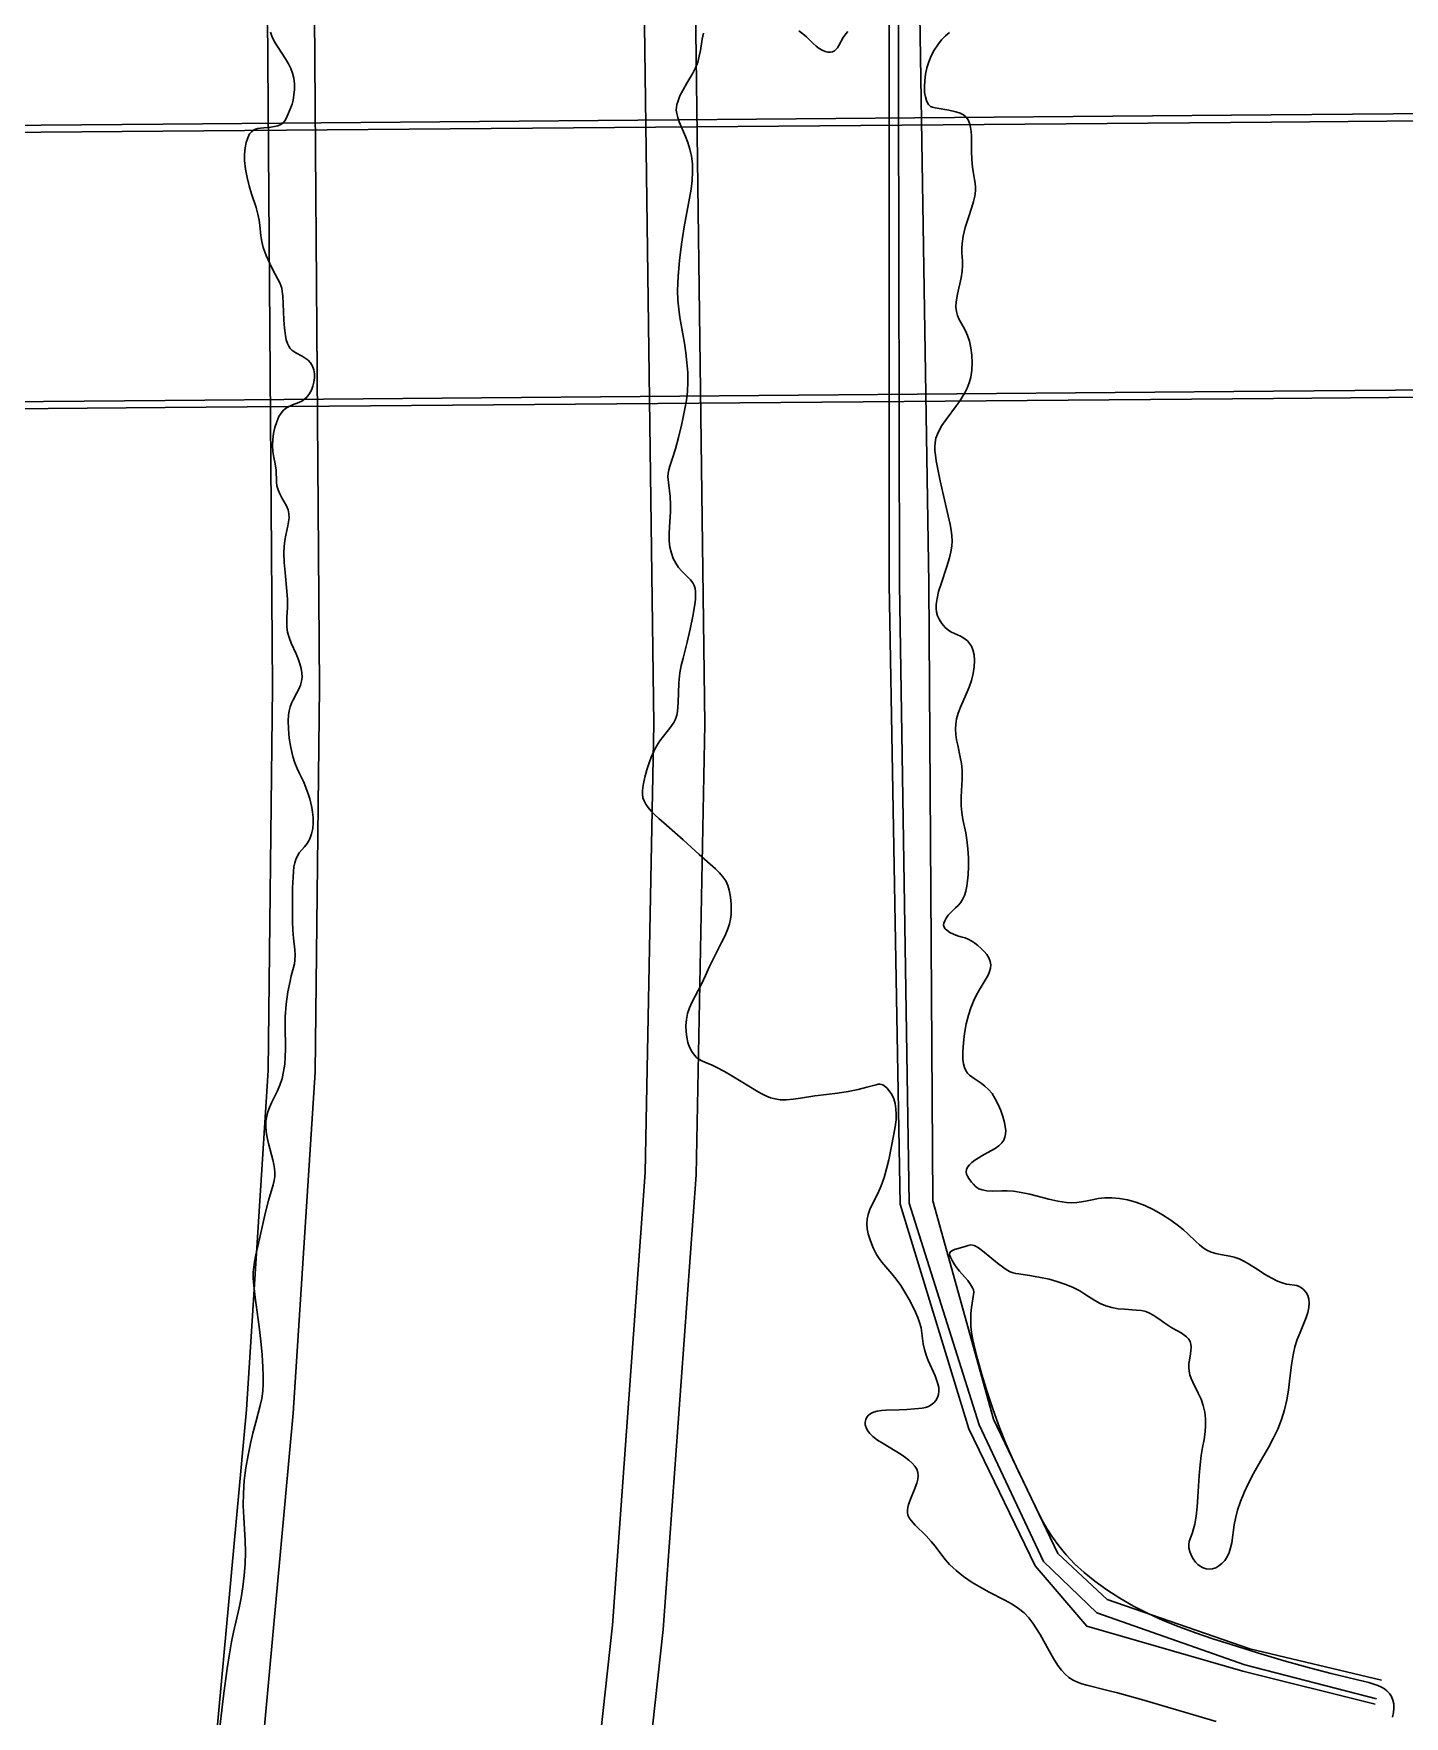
# Model space of a CAD drawing. Header units: feet. Extents: x 3174203 to 3175581, y 1715832 to 1717426.
# Drawn here: x 3174764.7 to 3174814.5, y 1716166.8 to 1716227.9 of the extents above; entities that cross this region are included whole.
import ezdxf

# ---------------------------------------------------------------- set-up
doc = ezdxf.new("R2010")
doc.units = ezdxf.units.FT
doc.header["$MEASUREMENT"] = 0
for name, color, linetype, lineweight, true_color in [('BOTTOM_OF_RETAINING_WALL', 75, 'Continuous', 30, 0x6e996b), ('BRIDGE', 117, 'Continuous', 30, 0x53735e), ('HAND_RAIL', 77, 'Continuous', 30, 0x647d5e), ('SHRUBLINE', 71, 'Continuous', 30, 0xc6ff6b), ('TOP_OF_RETAINING_WALL', 121, 'Continuous', 30, 0x7affd3)]:
    doc.layers.add(name, color=color, linetype=linetype, lineweight=lineweight, true_color=true_color)
doc.layers.add('FOOT_PATH', color=2, linetype='Continuous', lineweight=30)

msp = doc.modelspace()

# ---------------------------------------------------------------- linework, layer by layer
at = {"layer": 'BOTTOM_OF_RETAINING_WALL'}
msp.add_polyline3d([(3174813.430833, 1716167.247255, 5239.091434), (3174808.623862, 1716168.451371, 5238.299173), (3174802.960894, 1716170.075905, 5237.610127), (3174801.083526, 1716172.274031, 5237.656958), (3174798.673538, 1716177.242069, 5237.798728), (3174796.178049, 1716185.40595, 5237.662826), (3174795.786469, 1716207.923042, 5237.868244), (3174795.782805, 1716231.66301, 5237.860672), (3174795.01225, 1716282.53318, 5237.816483), (3174794.983052, 1716302.75369, 5237.99474), (3174794.372734, 1716348.751895, 5238.28205), (3174794.248067, 1716354.459184, 5238.205536), (3174794.57364, 1716359.404171, 5238.311525), (3174795.645773, 1716365.043187, 5238.658667), (3174797.060565, 1716369.143062, 5238.752817), (3174798.063384, 1716371.114868, 5238.773048), (3174798.784939, 1716372.501971, 5238.962215), (3174799.557794, 1716373.936124, 5239.162269), (3174803.120611, 1716379.153079, 5239.315554), (3174812.042432, 1716388.502307, 5239.395419), (3174813.819464, 1716389.92736, 5239.314011)], dxfattribs=at)
at = {"layer": 'BRIDGE', "extrusion": (0.0082932954259529, -0.999965610031743, 2.1958822249e-06), "elevation": -1689836.040211, "flags": 128}
msp.add_lwpolyline([(3188958.754795, 5256.456681), (3188933.63921, 5256.37348), (3188893.379683, 5256.240111), (3188855.091151, 5256.0079), (3188822.571359, 5255.774681)], dxfattribs=at)
at = {"layer": 'BRIDGE', "extrusion": (0.0082932954289717, -0.9999656100317199, 2.1949762719e-06), "elevation": -1689826.264258, "flags": 128}
msp.add_lwpolyline([(3188958.7548, 5256.455129), (3188933.639216, 5256.371928), (3188893.379688, 5256.238559), (3188855.091156, 5256.006348), (3188822.571366, 5255.773129)], dxfattribs=at)
at = {"layer": 'FOOT_PATH'}
for points in [[(3174785.911422, 1716156.980111, 5237.656235), (3174786.611533, 1716161.11685, 5237.657077), (3174787.577251, 1716169.955149, 5237.657491), (3174788.773946, 1716186.476366, 5237.649251), (3174789.093015, 1716202.835414, 5237.637686), (3174788.637475, 1716237.32923, 5237.62), (3174788.319993, 1716274.648726, 5237.531), (3174787.93304, 1716322.377807, 5237.56), (3174787.775907, 1716353.738217, 5237.591148), (3174788.043366, 1716360.962597, 5237.595698), (3174788.69486, 1716365.872548, 5237.598), (3174789.695091, 1716369.436672, 5237.573), (3174790.916401, 1716372.796667, 5237.615), (3174794.107592, 1716379.802452, 5237.691957), (3174796.234484, 1716383.32796, 5237.729363), (3174798.723958, 1716387.552922, 5237.769), (3174802.517944, 1716392.540106, 5237.834), (3174807.164377, 1716397.80824, 5237.934), (3174809.340013, 1716399.758984, 5238), (3174813.439269, 1716402.537048, 5238.145), (3174822.811777, 1716408.622682, 5238.541), (3174842.152317, 1716419.578471, 5239.443), (3174854.491776, 1716426.131574, 5240.088), (3174857.773621, 1716427.765089, 5240.208476)], [(3174784.882021, 1716394.511035, 5237.598016), (3174781.047749, 1716388.36442, 5237.555), (3174777.156721, 1716380.34744, 5237.459), (3174774.6321, 1716373.225226, 5237.44), (3174773.597193, 1716368.707397, 5237.442474), (3174772.9481, 1716364.301017, 5237.4412), (3174772.529335, 1716360.577127, 5237.434711), (3174772.299141, 1716354.129029, 5237.417), (3174772.28896, 1716321.139953, 5237.409), (3174773.187016, 1716231.833236, 5237.44), (3174773.390295, 1716204.180912, 5237.487), (3174773.232224, 1716190.264916, 5237.53), (3174772.442793, 1716177.944708, 5237.588), (3174771.258156, 1716165.061388, 5237.515), (3174770.386914, 1716158.960173, 5237.522764)], [(3174777.866873, 1716128.892633, 5237.627041), (3174780.781268, 1716140.226038, 5237.647), (3174783.321442, 1716152.79602, 5237.655315), (3174784.772969, 1716161.372651, 5237.657077), (3174785.729078, 1716170.122998, 5237.657491), (3174786.919784, 1716186.56154, 5237.649251), (3174787.237306, 1716202.841256, 5237.637686), (3174786.782109, 1716237.309087, 5237.62), (3174786.464587, 1716274.633313, 5237.531), (3174786.077607, 1716322.365638, 5237.56), (3174785.920264, 1716353.767905, 5237.591148), (3174786.192426, 1716361.119302, 5237.595698), (3174786.872829, 1716366.247129, 5237.598), (3174787.927455, 1716370.005077, 5237.573), (3174789.197541, 1716373.49926, 5237.615), (3174792.463478, 1716380.669142, 5237.691957), (3174794.64077, 1716384.278191, 5237.729363), (3174797.180943, 1716388.589195, 5237.769), (3174801.081923, 1716393.717022, 5237.834)], [(3174786.304913, 1716393.575279, 5237.598016), (3174782.540013, 1716387.539872, 5237.555), (3174778.729754, 1716379.689306, 5237.459), (3174776.26967, 1716372.749155, 5237.44), (3174775.271744, 1716368.392771, 5237.442474), (3174774.636701, 1716364.081766, 5237.4412), (3174774.228459, 1716360.451446, 5237.434711), (3174774.001658, 1716354.098387, 5237.417), (3174773.991488, 1716321.14825, 5237.409), (3174774.889479, 1716231.848054, 5237.44), (3174775.092891, 1716204.177501, 5237.487), (3174774.934131, 1716190.200769, 5237.53), (3174774.140327, 1716177.812302, 5237.588), (3174772.94962, 1716164.86298, 5237.515), (3174771.600153, 1716155.412803, 5237.526931), (3174769.670217, 1716144.766465, 5237.539087), (3174768.003228, 1716137.142793, 5237.54494), (3174766.177479, 1716129.439708, 5237.55121)]]:
    msp.add_polyline3d(points, dxfattribs=at)
at = {"layer": 'HAND_RAIL', "extrusion": (0.0082932954297665, -0.9999656100317137, 2.1948728625e-06), "elevation": -1689836.301767, "flags": 128}
msp.add_lwpolyline([(3188958.754801, 5256.454976), (3188933.639217, 5256.371775), (3188893.37969, 5256.238406), (3188855.091157, 5256.006195), (3188822.571365, 5255.772976)], dxfattribs=at)
at = {"layer": 'HAND_RAIL', "extrusion": (0.0082932954337764, -0.9999656100316817, 2.1942646618e-06), "elevation": -1689826.002684, "flags": 128}
msp.add_lwpolyline([(3188958.754808, 5256.453925), (3188933.639224, 5256.370725), (3188893.379696, 5256.237356), (3188855.091164, 5256.005145), (3188822.571374, 5255.771925)], dxfattribs=at)
at = {"layer": 'SHRUBLINE'}
for points in [[(3174792.498899, 1716228.023411, 5237.751295), (3174792.649321, 1716227.915451, 5237.763521), (3174792.782224, 1716227.798787, 5237.780022), (3174793.015971, 1716227.566534, 5237.807437), (3174793.127064, 1716227.464535, 5237.818306), (3174793.239707, 1716227.379983, 5237.832749), (3174793.351873, 1716227.314508, 5237.846237), (3174793.460106, 1716227.268705, 5237.854968), (3174793.56095, 1716227.243171, 5237.866301), (3174793.650949, 1716227.238501, 5237.876254), (3174793.727699, 1716227.254775, 5237.885043), (3174793.793008, 1716227.290007, 5237.893356), (3174793.849737, 1716227.341692, 5237.898931), (3174793.900745, 1716227.407326, 5237.908418), (3174793.948892, 1716227.484406, 5237.918856), (3174794.113681, 1716227.779345, 5237.955868), (3174794.20711, 1716227.911635, 5237.972966), (3174794.286116, 1716227.989956, 5237.986854)], [(3174773.312214, 1716227.968613, 5237.433446), (3174773.364394, 1716227.823057, 5237.431857), (3174773.464989, 1716227.623724, 5237.435545), (3174773.591886, 1716227.413215, 5237.435318), (3174773.858484, 1716227.003372, 5237.435294), (3174773.967947, 1716226.822625, 5237.438078), (3174774.054504, 1716226.652785, 5237.437226), (3174774.118526, 1716226.482407, 5237.439381), (3174774.160385, 1716226.300043, 5237.439077), (3174774.180846, 1716226.098651, 5237.439855), (3174774.182265, 1716225.888804, 5237.442149), (3174774.167389, 1716225.685477, 5237.443228), (3174774.13897, 1716225.503646, 5237.444985), (3174774.099941, 1716225.353961, 5237.446981), (3174774.05398, 1716225.229767, 5237.448658), (3174773.920005, 1716224.925862, 5237.45085), (3174773.880558, 1716224.837555, 5237.451157), (3174773.832648, 1716224.75354, 5237.452287), (3174773.770557, 1716224.678347, 5237.453411), (3174773.688563, 1716224.616508, 5237.453367), (3174773.58315, 1716224.571202, 5237.454649), (3174773.459623, 1716224.540203, 5237.456049), (3174773.325489, 1716224.519935, 5237.454406), (3174772.952773, 1716224.489002, 5237.453565), (3174772.858183, 1716224.475754, 5237.453678), (3174772.771455, 1716224.452571, 5237.45453), (3174772.692382, 1716224.414485, 5237.455352), (3174772.620759, 1716224.356528, 5237.455405), (3174772.556377, 1716224.273731, 5237.453678), (3174772.488902, 1716224.137217, 5237.454232), (3174772.434299, 1716223.964934, 5237.455766), (3174772.395308, 1716223.764037, 5237.454092), (3174772.374671, 1716223.541679, 5237.454989), (3174772.375128, 1716223.305014, 5237.453848), (3174772.407017, 1716222.999146, 5237.454525), (3174772.466373, 1716222.691182, 5237.453521), (3174772.543419, 1716222.390204, 5237.454283), (3174772.62838, 1716222.105294, 5237.453434), (3174772.789145, 1716221.598891, 5237.454302), (3174772.853932, 1716221.366531, 5237.453007), (3174772.901495, 1716221.13906, 5237.453752), (3174772.925589, 1716220.956127, 5237.454192), (3174772.965672, 1716220.574283, 5237.453363), (3174772.999061, 1716220.369173, 5237.453802), (3174773.05295, 1716220.150472, 5237.452688), (3174773.156221, 1716219.858382, 5237.451414), (3174773.285097, 1716219.564894, 5237.451669), (3174773.41956, 1716219.294694, 5237.45036), (3174773.653047, 1716218.865124, 5237.44745), (3174773.691599, 1716218.775084, 5237.447765), (3174773.720589, 1716218.675568, 5237.447701), (3174773.741932, 1716218.552652, 5237.448102), (3174773.757545, 1716218.392415, 5237.446772), (3174773.799644, 1716217.525385, 5237.439485), (3174773.822002, 1716217.219224, 5237.438737), (3174773.855419, 1716216.95107, 5237.438133), (3174773.888056, 1716216.795847, 5237.438396), (3174773.928182, 1716216.669839, 5237.438625), (3174773.975534, 1716216.568614, 5237.438821), (3174774.029847, 1716216.487735, 5237.438189), (3174774.090859, 1716216.422768, 5237.438371), (3174774.158305, 1716216.369277, 5237.438559), (3174774.231922, 1716216.322829, 5237.438747), (3174774.460425, 1716216.201353, 5237.438829), (3174774.574847, 1716216.134484, 5237.439142), (3174774.680211, 1716216.056169, 5237.439459), (3174774.76964, 1716215.96089, 5237.439458), (3174774.837503, 1716215.844934, 5237.439784), (3174774.883165, 1716215.711808, 5237.439941), (3174774.907239, 1716215.566829, 5237.440321), (3174774.910337, 1716215.415308, 5237.440594), (3174774.893073, 1716215.262562, 5237.440935), (3174774.856299, 1716215.113687, 5237.441415), (3174774.801818, 1716214.97292, 5237.441826), (3174774.731673, 1716214.84428, 5237.442236), (3174774.647908, 1716214.731787, 5237.442757), (3174774.552566, 1716214.63946, 5237.44316), (3174774.447985, 1716214.56948, 5237.443565), (3174774.337684, 1716214.516668, 5237.444129), (3174774.115174, 1716214.434481, 5237.444826), (3174774.010593, 1716214.391071, 5237.445405), (3174773.89239, 1716214.322875, 5237.445883), (3174773.788554, 1716214.237247, 5237.44654), (3174773.69855, 1716214.133788, 5237.447045), (3174773.621847, 1716214.0121, 5237.447581), (3174773.539032, 1716213.822956, 5237.448466), (3174773.475765, 1716213.61268, 5237.449409), (3174773.428893, 1716213.393256, 5237.450552), (3174773.396786, 1716213.174411, 5237.451701), (3174773.383912, 1716212.956827, 5237.45266), (3174773.396261, 1716212.738928, 5237.453395), (3174773.435093, 1716212.519137, 5237.454174), (3174773.482754, 1716212.295876, 5237.455088), (3174773.516857, 1716212.067568, 5237.455855), (3174773.531728, 1716211.641871, 5237.457269), (3174773.549535, 1716211.496733, 5237.457886), (3174773.587597, 1716211.350522, 5237.45842), (3174773.650844, 1716211.203592, 5237.459042), (3174773.730731, 1716211.056402, 5237.459618), (3174773.815342, 1716210.909438, 5237.460215), (3174773.89276, 1716210.763185, 5237.460802), (3174773.95107, 1716210.618129, 5237.461371), (3174773.981377, 1716210.474498, 5237.461917), (3174773.986866, 1716210.331498, 5237.462489), (3174773.97374, 1716210.188076, 5237.463011), (3174773.948205, 1716210.04318, 5237.463597), (3174773.876274, 1716209.705897, 5237.464763), (3174773.840738, 1716209.505789, 5237.465568), (3174773.814513, 1716209.290777, 5237.466421), (3174773.802254, 1716209.056205, 5237.467337), (3174773.811725, 1716208.711128, 5237.468579), (3174773.841612, 1716208.34894, 5237.469884), (3174773.912695, 1716207.670653, 5237.472634), (3174773.933478, 1716207.368355, 5237.473729), (3174773.933845, 1716207.076543, 5237.475249), (3174773.909335, 1716206.725182, 5237.476337), (3174773.901846, 1716206.545925, 5237.476719), (3174773.908183, 1716206.362852, 5237.477227), (3174773.936328, 1716206.174891, 5237.47737), (3174773.991368, 1716205.981664, 5237.476762), (3174774.066788, 1716205.785576, 5237.476414), (3174774.241105, 1716205.397214, 5237.476674), (3174774.321172, 1716205.211141, 5237.47679), (3174774.38531, 1716205.03391, 5237.476837), (3174774.430855, 1716204.865145, 5237.476952), (3174774.456498, 1716204.703771, 5237.477339), (3174774.460928, 1716204.548717, 5237.477354), (3174774.442833, 1716204.398909, 5237.477862), (3174774.402233, 1716204.253492, 5237.477918), (3174774.344471, 1716204.112486, 5237.478267), (3174774.276222, 1716203.97613, 5237.478343), (3174774.134957, 1716203.718322, 5237.478719), (3174774.074395, 1716203.595717, 5237.479027), (3174774.024679, 1716203.46894, 5237.479335), (3174773.987118, 1716203.328451, 5237.479664), (3174773.963024, 1716203.164713, 5237.480087), (3174773.953708, 1716202.968187, 5237.480324), (3174773.964144, 1716202.669732, 5237.481438), (3174773.99809, 1716202.333553, 5237.482296), (3174774.053915, 1716201.988059, 5237.483423), (3174774.129992, 1716201.66166, 5237.484061), (3174774.203663, 1716201.430301, 5237.484413), (3174774.284366, 1716201.22541, 5237.484993), (3174774.367214, 1716201.043052, 5237.485289), (3174774.519801, 1716200.730201, 5237.48591), (3174774.615622, 1716200.505915, 5237.486366), (3174774.68551, 1716200.30702, 5237.48681), (3174774.738293, 1716200.129099, 5237.487356), (3174774.78133, 1716199.966267, 5237.487788), (3174774.81609, 1716199.806746, 5237.487874), (3174774.842574, 1716199.637289, 5237.488204), (3174774.859862, 1716199.448697, 5237.488568), (3174774.863356, 1716199.247962, 5237.488694), (3174774.847539, 1716199.046123, 5237.489165), (3174774.807446, 1716198.852747, 5237.489296), (3174774.740317, 1716198.671515, 5237.48937), (3174774.643945, 1716198.504635, 5237.489809), (3174774.553048, 1716198.389017, 5237.489794), (3174774.454937, 1716198.276427, 5237.490147), (3174774.360083, 1716198.160577, 5237.490175), (3174774.278964, 1716198.035179, 5237.49055), (3174774.229664, 1716197.923543, 5237.490653), (3174774.193235, 1716197.797242, 5237.490955), (3174774.167056, 1716197.651746, 5237.491193), (3174774.148504, 1716197.482523, 5237.491703), (3174774.134957, 1716197.285044, 5237.492448), (3174774.118497, 1716196.892957, 5237.493653), (3174774.109209, 1716196.46168, 5237.495287), (3174774.107646, 1716196.043098, 5237.497061), (3174774.114267, 1716195.67723, 5237.498801), (3174774.129164, 1716195.356624, 5237.500221), (3174774.152337, 1716195.061961, 5237.50141), (3174774.193615, 1716194.641873, 5237.503288), (3174774.204361, 1716194.44615, 5237.504163), (3174774.199512, 1716194.264632, 5237.504759), (3174774.18094, 1716194.130025, 5237.505093), (3174774.151046, 1716193.99673, 5237.505759), (3174774.069211, 1716193.694013, 5237.506642), (3174774.023229, 1716193.504561, 5237.507309), (3174773.948927, 1716193.114039, 5237.508363), (3174773.887315, 1716192.667214, 5237.509462), (3174773.849428, 1716192.215422, 5237.510468), (3174773.841165, 1716191.899463, 5237.511185), (3174773.856877, 1716191.040541, 5237.513808), (3174773.850747, 1716190.763199, 5237.514851), (3174773.830186, 1716190.489117, 5237.515635), (3174773.791934, 1716190.222487, 5237.516348), (3174773.732733, 1716189.9675, 5237.516909), (3174773.651381, 1716189.7273, 5237.517415), (3174773.554898, 1716189.500839, 5237.518007), (3174773.352855, 1716189.080751, 5237.518868), (3174773.281329, 1716188.921404, 5237.51896), (3174773.221005, 1716188.762177, 5237.519372), (3174773.17534, 1716188.598419, 5237.519674), (3174773.14779, 1716188.425481, 5237.519981), (3174773.141812, 1716188.238712, 5237.52013), (3174773.159212, 1716188.03555, 5237.520178), (3174773.195203, 1716187.821776, 5237.520528), (3174773.243351, 1716187.60526, 5237.520554), (3174773.39707, 1716187.015843, 5237.520689), (3174773.434353, 1716186.852303, 5237.5206), (3174773.459956, 1716186.70009, 5237.520494), (3174773.471616, 1716186.554435, 5237.520687), (3174773.467067, 1716186.410568, 5237.520569), (3174773.444996, 1716186.263581, 5237.520759), (3174773.407885, 1716186.10801, 5237.52096), (3174773.240661, 1716185.533754, 5237.521037), (3174773.135059, 1716185.117128, 5237.520941), (3174772.853029, 1716183.875734, 5237.52142), (3174772.784998, 1716183.569847, 5237.521269), (3174772.73307, 1716183.306325, 5237.522144), (3174772.705778, 1716183.12437, 5237.522139), (3174772.690706, 1716182.936303, 5237.522177), (3174772.690299, 1716182.721339, 5237.522307), (3174772.707, 1716182.458697, 5237.522382), (3174772.756565, 1716182.014678, 5237.522605), (3174772.898181, 1716180.954701, 5237.524424), (3174772.961425, 1716180.428737, 5237.525188), (3174773.010185, 1716179.934649, 5237.525886), (3174773.041566, 1716179.481132, 5237.526194), (3174773.051818, 1716179.171286, 5237.52614), (3174773.048627, 1716178.883446, 5237.526319), (3174773.029957, 1716178.611906, 5237.526677), (3174772.993771, 1716178.350962, 5237.526751), (3174772.938711, 1716178.091647, 5237.526744), (3174772.778082, 1716177.486626, 5237.526723), (3174772.676585, 1716177.090387, 5237.527035), (3174772.588294, 1716176.710267, 5237.527236), (3174772.501046, 1716176.28508, 5237.527554), (3174772.423184, 1716175.831307, 5237.528097), (3174772.363049, 1716175.365434, 5237.528427), (3174772.328984, 1716174.903942, 5237.528658), (3174772.32589, 1716174.459593, 5237.529006), (3174772.344904, 1716174.030268, 5237.529427), (3174772.400034, 1716173.193316, 5237.53124), (3174772.411539, 1716172.774005, 5237.531723), (3174772.398782, 1716172.348817, 5237.531728), (3174772.363709, 1716171.924256, 5237.53199), (3174772.311117, 1716171.509292, 5237.531883), (3174772.245803, 1716171.112898, 5237.531928), (3174772.172564, 1716170.744045, 5237.531671), (3174771.971607, 1716169.866533, 5237.530822), (3174771.898023, 1716169.509229, 5237.530645), (3174771.820336, 1716169.078271, 5237.530013), (3174771.738062, 1716168.548906, 5237.529032), (3174771.60649, 1716167.552332, 5237.527989), (3174771.216661, 1716164.232524, 5237.526294)], [(3174807.658961, 1716166.616375, 5238.326591), (3174804.947834, 1716167.412486, 5238.012596), (3174804.074808, 1716167.655907, 5237.935575), (3174803.721112, 1716167.747049, 5237.896131), (3174802.963451, 1716167.933781, 5237.840848), (3174802.784279, 1716167.986043, 5237.830178), (3174802.627919, 1716168.042773, 5237.824169), (3174802.460341, 1716168.123624, 5237.798741), (3174802.309238, 1716168.222209, 5237.793142), (3174802.170233, 1716168.34166, 5237.78801), (3174802.038944, 1716168.485104, 5237.77672), (3174801.910992, 1716168.655673, 5237.770825), (3174801.750634, 1716168.907856, 5237.750185), (3174801.589461, 1716169.189787, 5237.734089), (3174801.26793, 1716169.772803, 5237.72035), (3174801.139422, 1716169.9899, 5237.708972), (3174801.00424, 1716170.193018, 5237.70459), (3174800.854667, 1716170.382782, 5237.706882), (3174800.682987, 1716170.559819, 5237.698296), (3174800.481483, 1716170.724755, 5237.699109), (3174800.245427, 1716170.87884, 5237.693013), (3174799.98205, 1716171.025832, 5237.684694), (3174799.414209, 1716171.31606, 5237.671473), (3174799.130184, 1716171.468059, 5237.665213), (3174798.793242, 1716171.670865, 5237.658458), (3174798.484406, 1716171.884266, 5237.65439), (3174798.210603, 1716172.102557, 5237.648054), (3174797.978756, 1716172.320034, 5237.642138), (3174797.825776, 1716172.490255, 5237.642702), (3174797.693445, 1716172.657346, 5237.644782), (3174797.448177, 1716172.986313, 5237.64534), (3174797.313969, 1716173.150274, 5237.644036), (3174797.121634, 1716173.355389, 5237.641087), (3174796.730447, 1716173.744429, 5237.641673), (3174796.579662, 1716173.915313, 5237.644524), (3174796.510443, 1716174.01704, 5237.647432), (3174796.466208, 1716174.111885, 5237.649187), (3174796.444423, 1716174.203832, 5237.648857), (3174796.442552, 1716174.296866, 5237.648945), (3174796.458062, 1716174.394971, 5237.65099), (3174796.488416, 1716174.502132, 5237.649285), (3174796.581432, 1716174.749095, 5237.653273), (3174796.690862, 1716175.01731, 5237.654619), (3174796.783877, 1716175.275864, 5237.659963), (3174796.818811, 1716175.415136, 5237.66059), (3174796.832889, 1716175.542932, 5237.659697), (3174796.822982, 1716175.662383, 5237.658849), (3174796.785963, 1716175.776617, 5237.658052), (3174796.718702, 1716175.888765, 5237.658798), (3174796.619551, 1716176.00131, 5237.657832), (3174796.492781, 1716176.114153, 5237.665566), (3174796.344142, 1716176.226549, 5237.666459), (3174796.179384, 1716176.337753, 5237.665745), (3174796.004258, 1716176.447019, 5237.666801), (3174795.560446, 1716176.711088, 5237.67984), (3174795.358849, 1716176.841201, 5237.680781), (3174795.187395, 1716176.972362, 5237.681543), (3174795.079167, 1716177.078812, 5237.682191), (3174794.997754, 1716177.1855, 5237.682673), (3174794.942709, 1716177.290876, 5237.68251), (3174794.913585, 1716177.393392, 5237.68281), (3174794.909935, 1716177.491495, 5237.682665), (3174794.93095, 1716177.583558, 5237.682795), (3174794.974371, 1716177.667633, 5237.682647), (3174795.037574, 1716177.741693, 5237.682488), (3174795.11794, 1716177.803711, 5237.682323), (3174795.212845, 1716177.85166, 5237.682148), (3174795.348743, 1716177.890548, 5237.68191), (3174795.50303, 1716177.911273, 5237.68164), (3174795.675472, 1716177.92082, 5237.690061), (3174796.143367, 1716177.93602, 5237.688297), (3174796.429172, 1716177.950279, 5237.697199), (3174796.70008, 1716177.968403, 5237.694714), (3174796.846788, 1716177.981517, 5237.69477), (3174796.980505, 1716177.999401, 5237.693542), (3174797.101947, 1716178.025631, 5237.692418), (3174797.211829, 1716178.063784, 5237.691397), (3174797.310865, 1716178.117436, 5237.690466), (3174797.399136, 1716178.189151, 5237.689606), (3174797.474178, 1716178.277438, 5237.688774), (3174797.532893, 1716178.379795, 5237.6888), (3174797.572182, 1716178.493716, 5237.687988), (3174797.588946, 1716178.616698, 5237.687201), (3174797.581319, 1716178.746596, 5237.687219), (3174797.552358, 1716178.882693, 5237.686446), (3174797.506356, 1716179.024633, 5237.685708), (3174797.447601, 1716179.172056, 5237.684993), (3174797.20286, 1716179.723272, 5237.683598), (3174797.124107, 1716179.926796, 5237.685506), (3174797.062579, 1716180.129388, 5237.684865), (3174797.022969, 1716180.328837, 5237.684244), (3174796.973545, 1716180.719351, 5237.685351), (3174796.940918, 1716180.911814, 5237.685373), (3174796.890214, 1716181.103423, 5237.686343), (3174796.822051, 1716181.295264, 5237.686374), (3174796.739457, 1716181.488503, 5237.685729), (3174796.645457, 1716181.684304, 5237.68573), (3174796.507061, 1716181.94916, 5237.687031), (3174796.357629, 1716182.210153, 5237.688909), (3174796.201025, 1716182.456794, 5237.68889), (3174796.041202, 1716182.68062, 5237.689487), (3174795.882482, 1716182.881263, 5237.68801), (3174795.516375, 1716183.304422, 5237.685321), (3174795.417138, 1716183.434128, 5237.6844), (3174795.322091, 1716183.581997, 5237.683573), (3174795.202821, 1716183.816311, 5237.682885), (3174795.099553, 1716184.075463, 5237.680324), (3174795.021664, 1716184.334616, 5237.678913), (3174794.985314, 1716184.516677, 5237.678488), (3174794.971076, 1716184.690123, 5237.677087), (3174794.981512, 1716184.860308, 5237.675643), (3174795.019181, 1716185.032589, 5237.675606), (3174795.084667, 1716185.211468, 5237.674406), (3174795.170636, 1716185.398032, 5237.673176), (3174795.366782, 1716185.795144, 5237.671627), (3174795.489086, 1716186.078399, 5237.67143), (3174795.597045, 1716186.37711, 5237.670218), (3174795.689555, 1716186.691829, 5237.669229), (3174795.766615, 1716187.020254, 5237.668162), (3174795.951267, 1716187.944446, 5237.665006), (3174796.000556, 1716188.209578, 5237.663883), (3174796.03219, 1716188.470295, 5237.662725), (3174796.039251, 1716188.669472, 5237.662336), (3174796.029086, 1716188.867717, 5237.661334), (3174795.99937, 1716189.058511, 5237.660273), (3174795.947773, 1716189.235333, 5237.65926), (3174795.873985, 1716189.392207, 5237.658966), (3174795.785766, 1716189.525328, 5237.658778), (3174795.692891, 1716189.631436, 5237.658523), (3174795.605137, 1716189.707273, 5237.65752), (3174795.553009, 1716189.739759, 5237.657447), (3174795.502604, 1716189.758514, 5237.657383), (3174795.449027, 1716189.764713, 5237.656531), (3174795.387381, 1716189.759526, 5237.656398), (3174795.312769, 1716189.744129, 5237.655509), (3174794.972559, 1716189.650051, 5237.652527), (3174794.656959, 1716189.568267, 5237.650435), (3174794.296668, 1716189.493658, 5237.648734), (3174793.911241, 1716189.439353, 5237.647757), (3174793.505763, 1716189.393713, 5237.646016), (3174793.081703, 1716189.33891, 5237.644447), (3174792.557205, 1716189.252463, 5237.642853), (3174792.299323, 1716189.216006, 5237.64212), (3174792.051612, 1716189.195442, 5237.642048), (3174791.819516, 1716189.199307, 5237.640973), (3174791.640521, 1716189.226223, 5237.640128), (3174791.470678, 1716189.274218, 5237.638952), (3174791.304514, 1716189.341477, 5237.637709), (3174791.13656, 1716189.426186, 5237.635591), (3174790.961341, 1716189.526529, 5237.632884), (3174790.132497, 1716190.030974, 5237.621078), (3174789.805884, 1716190.219478, 5237.621749), (3174789.504643, 1716190.378408, 5237.621429), (3174789.351567, 1716190.450065, 5237.621673), (3174789.088282, 1716190.564874, 5237.621255), (3174788.976249, 1716190.617499, 5237.621231), (3174788.876073, 1716190.673253, 5237.621346), (3174788.786842, 1716190.736871, 5237.621562), (3174788.707643, 1716190.813089, 5237.621333), (3174788.612281, 1716190.946484, 5237.621648), (3174788.534677, 1716191.105871, 5237.622331), (3174788.474711, 1716191.28326, 5237.622916), (3174788.432264, 1716191.470665, 5237.624057), (3174788.407217, 1716191.660096, 5237.624836), (3174788.400117, 1716191.890438, 5237.625646), (3174788.419321, 1716192.113096, 5237.626579), (3174788.464129, 1716192.329699, 5237.626267), (3174788.533843, 1716192.541878, 5237.62737), (3174788.626523, 1716192.751572, 5237.628145), (3174788.735265, 1716192.961966, 5237.629588), (3174788.968344, 1716193.39882, 5237.631381), (3174789.114833, 1716193.711239, 5237.634), (3174789.261322, 1716194.040216, 5237.637524), (3174789.422708, 1716194.382441, 5237.640838), (3174789.698306, 1716194.907163, 5237.643469), (3174789.826329, 1716195.162771, 5237.644593), (3174789.929213, 1716195.405804, 5237.645619), (3174789.985881, 1716195.588241, 5237.645741), (3174790.021456, 1716195.762451, 5237.646719), (3174790.039869, 1716195.932131, 5237.646839), (3174790.045053, 1716196.100976, 5237.646891), (3174790.040941, 1716196.272682, 5237.647874), (3174790.030086, 1716196.449684, 5237.648867), (3174790.009518, 1716196.629369, 5237.649904), (3174789.974887, 1716196.807862, 5237.650767), (3174789.921843, 1716196.981287, 5237.650928), (3174789.846037, 1716197.14577, 5237.651658), (3174789.744641, 1716197.298743, 5237.652267), (3174789.62093, 1716197.442863, 5237.652949), (3174789.4797, 1716197.582095, 5237.653429), (3174788.885628, 1716198.110716, 5237.655224), (3174788.299212, 1716198.641073, 5237.656234), (3174787.692198, 1716199.169774, 5237.657044), (3174787.417175, 1716199.414805, 5237.657471), (3174787.271495, 1716199.551747, 5237.657434), (3174787.143334, 1716199.682012, 5237.657528), (3174787.03457, 1716199.80727, 5237.657606), (3174786.947079, 1716199.929189, 5237.657889), (3174786.882738, 1716200.049439, 5237.65795), (3174786.842486, 1716200.169654, 5237.658495), (3174786.823507, 1716200.29133, 5237.658547), (3174786.822047, 1716200.415927, 5237.659147), (3174786.834352, 1716200.544906, 5237.658906), (3174786.856668, 1716200.679726, 5237.659528), (3174786.908808, 1716200.919445, 5237.660201), (3174786.978328, 1716201.174619, 5237.660998), (3174787.065229, 1716201.440418, 5237.66194), (3174787.142149, 1716201.643496, 5237.662392), (3174787.230882, 1716201.845758, 5237.663697), (3174787.333465, 1716202.04313, 5237.664759), (3174787.451935, 1716202.231538, 5237.664841), (3174787.585747, 1716202.408195, 5237.665327), (3174787.853373, 1716202.737058, 5237.66526), (3174787.960301, 1716202.896599, 5237.665015), (3174788.022487, 1716203.025613, 5237.665025), (3174788.065694, 1716203.159842, 5237.664639), (3174788.093884, 1716203.303461, 5237.664635), (3174788.111021, 1716203.460641, 5237.664451), (3174788.121067, 1716203.635557, 5237.66403), (3174788.132171, 1716203.969778, 5237.663824), (3174788.149068, 1716204.335876, 5237.662864), (3174788.186242, 1716204.704872, 5237.661688), (3174788.234376, 1716204.970503, 5237.66038), (3174788.297583, 1716205.235726, 5237.65781), (3174788.451288, 1716205.822002, 5237.652799), (3174788.558947, 1716206.284052, 5237.649439), (3174788.65502, 1716206.759625, 5237.648664), (3174788.725023, 1716207.186901, 5237.647441), (3174788.745803, 1716207.364999, 5237.64708), (3174788.755117, 1716207.51919, 5237.646544), (3174788.751637, 1716207.653096, 5237.646392), (3174788.734035, 1716207.770339, 5237.64614), (3174788.700985, 1716207.874542, 5237.645823), (3174788.651158, 1716207.969326, 5237.645429), (3174788.568985, 1716208.075667, 5237.645243), (3174788.46825, 1716208.179503, 5237.6448), (3174788.356462, 1716208.286678, 5237.644331), (3174788.241128, 1716208.403034, 5237.643935), (3174788.129757, 1716208.534412, 5237.643284), (3174788.029057, 1716208.685646, 5237.64276), (3174787.942539, 1716208.857536, 5237.642213), (3174787.872914, 1716209.049874, 5237.641619), (3174787.822894, 1716209.26245, 5237.640987), (3174787.795191, 1716209.495057, 5237.640305), (3174787.790568, 1716209.746302, 5237.639604), (3174787.802004, 1716210.010067, 5237.638853), (3174787.837181, 1716210.545941, 5237.637479), (3174787.842986, 1716210.803446, 5237.636898), (3174787.826828, 1716211.102901, 5237.636369), (3174787.763554, 1716211.612157, 5237.635532), (3174787.747396, 1716211.816253, 5237.635409), (3174787.754174, 1716211.954864, 5237.635329), (3174787.777637, 1716212.081165, 5237.634954), (3174787.814656, 1716212.20684, 5237.634969), (3174787.916851, 1716212.503049, 5237.63447), (3174788.017591, 1716212.838236, 5237.633415), (3174788.126055, 1716213.24587, 5237.631956), (3174788.238382, 1716213.702768, 5237.629333), (3174788.30533, 1716213.991918, 5237.627865), (3174788.367272, 1716214.2915, 5237.627607), (3174788.419204, 1716214.602558, 5237.627242), (3174788.456119, 1716214.926134, 5237.627121), (3174788.473013, 1716215.263273, 5237.626443), (3174788.466547, 1716215.613522, 5237.625803), (3174788.44006, 1716215.970447, 5237.624593), (3174788.398556, 1716216.32612, 5237.622607), (3174788.347042, 1716216.672613, 5237.615812), (3174788.181932, 1716217.608325, 5237.535578), (3174788.139107, 1716217.911489, 5237.483549), (3174788.110048, 1716218.234683, 5237.458129), (3174788.099342, 1716218.592929, 5237.459068), (3174788.116569, 1716219.104479, 5237.457062), (3174788.165472, 1716219.67299, 5237.449754), (3174788.241878, 1716220.27718, 5237.447197), (3174788.341615, 1716220.895768, 5237.445586), (3174788.535023, 1716221.936303, 5237.448162), (3174788.587803, 1716222.268318, 5237.451052), (3174788.626096, 1716222.589226, 5237.450235), (3174788.644714, 1716222.896813, 5237.448378), (3174788.638472, 1716223.188866, 5237.445265), (3174788.604213, 1716223.463467, 5237.446725), (3174788.546892, 1716223.719899, 5237.453094), (3174788.473496, 1716223.957744, 5237.454495), (3174788.391009, 1716224.176582, 5237.455894), (3174788.158853, 1716224.714867, 5237.462903), (3174788.101689, 1716224.875561, 5237.468158), (3174788.067355, 1716225.013486, 5237.472689), (3174788.053021, 1716225.134024, 5237.476675), (3174788.05586, 1716225.242556, 5237.476285), (3174788.073044, 1716225.344465, 5237.479844), (3174788.101747, 1716225.445131, 5237.483504), (3174788.185061, 1716225.656538, 5237.491519), (3174788.296514, 1716225.881192, 5237.497459), (3174788.429485, 1716226.115782, 5237.507709), (3174788.647046, 1716226.483398, 5237.521927), (3174788.746865, 1716226.677452, 5237.526138), (3174788.829226, 1716226.880821, 5237.533039), (3174788.888272, 1716227.093581, 5237.537615), (3174788.929161, 1716227.308671, 5237.541776), (3174788.988129, 1716227.71044, 5237.551334), (3174789.01005, 1716227.826861, 5237.557361), (3174789.03935, 1716227.933071, 5237.559438)], [(3174797.976095, 1716227.959974, 5239.657351), (3174797.833744, 1716227.834583, 5239.676824), (3174797.688083, 1716227.689873, 5239.696005), (3174797.548307, 1716227.516001, 5239.71588), (3174797.420669, 1716227.318946, 5239.734763), (3174797.310688, 1716227.108643, 5239.752239), (3174797.222592, 1716226.893096, 5239.770074), (3174797.155463, 1716226.672582, 5239.787063), (3174797.107093, 1716226.445444, 5239.804065), (3174797.075919, 1716226.212878, 5239.820851), (3174797.062953, 1716225.987488, 5239.837927), (3174797.06985, 1716225.784729, 5239.853791), (3174797.09661, 1716225.61702, 5239.867431), (3174797.136611, 1716225.484638, 5239.877034), (3174797.181579, 1716225.384822, 5239.885979), (3174797.209029, 1716225.339158, 5239.889624), (3174797.242677, 1716225.302079, 5239.893102), (3174797.289911, 1716225.271438, 5239.897927), (3174797.35812, 1716225.245088, 5239.903115), (3174797.454694, 1716225.220885, 5239.910551), (3174797.954209, 1716225.134777, 5239.942774), (3174798.209485, 1716225.079304, 5239.955354), (3174798.361405, 1716225.028229, 5239.962249), (3174798.478875, 1716224.966908, 5239.969961), (3174798.568414, 1716224.893478, 5239.977301), (3174798.636537, 1716224.806076, 5239.97653), (3174798.67954, 1716224.724167, 5239.974325), (3174798.713605, 1716224.627116, 5239.972368), (3174798.739328, 1716224.509916, 5239.971231), (3174798.757304, 1716224.367559, 5239.971036), (3174798.768129, 1716224.195038, 5239.965038), (3174798.776509, 1716223.644856, 5239.973156), (3174798.784539, 1716223.349041, 5239.977087), (3174798.805372, 1716223.072319, 5239.973856), (3174798.828994, 1716222.908567, 5239.979168), (3174798.884513, 1716222.619009, 5239.982984), (3174798.906894, 1716222.482993, 5239.982653), (3174798.919342, 1716222.346011, 5239.986759), (3174798.917101, 1716222.202958, 5239.990882), (3174798.890862, 1716222.018275, 5239.992563), (3174798.843648, 1716221.82179, 5239.995371), (3174798.78249, 1716221.617793, 5239.998687), (3174798.646469, 1716221.204433, 5240.006015), (3174798.548074, 1716220.873156, 5240.010631), (3174798.475059, 1716220.566165, 5240.015504), (3174798.432942, 1716220.292845, 5240.021488), (3174798.423399, 1716220.114044, 5240.022147), (3174798.427356, 1716219.954104, 5240.022257), (3174798.44784, 1716219.669388, 5240.024793), (3174798.450322, 1716219.48696, 5240.028199), (3174798.434598, 1716219.287973, 5240.029004), (3174798.395699, 1716219.0509, 5240.033288), (3174798.266774, 1716218.458077, 5240.042321), (3174798.219416, 1716218.171602, 5240.047905), (3174798.209213, 1716217.989114, 5240.052073), (3174798.223451, 1716217.829446, 5240.05433), (3174798.262362, 1716217.681887, 5240.056028), (3174798.326179, 1716217.535726, 5240.058512), (3174798.471933, 1716217.27756, 5240.06426), (3174798.552855, 1716217.12493, 5240.066693), (3174798.630559, 1716216.948812, 5240.069165), (3174798.698609, 1716216.743365, 5240.072093), (3174798.751166, 1716216.505666, 5240.074185), (3174798.784774, 1716216.24448, 5240.075656), (3174798.796573, 1716215.97149, 5240.076185), (3174798.783702, 1716215.698382, 5240.074919), (3174798.7433, 1716215.436838, 5240.06991), (3174798.68747, 1716215.234769, 5240.069237), (3174798.614467, 1716215.047327, 5240.07386), (3174798.528222, 1716214.872994, 5240.078468), (3174798.432667, 1716214.710254, 5240.083355), (3174798.331731, 1716214.557586, 5240.088633), (3174798.229348, 1716214.413475, 5240.093553), (3174797.853056, 1716213.903265, 5240.114851), (3174797.700497, 1716213.680727, 5240.117151), (3174797.607933, 1716213.524358, 5240.11754), (3174797.535387, 1716213.372414, 5240.114708), (3174797.483324, 1716213.220004, 5240.112741), (3174797.452211, 1716213.062238, 5240.109946), (3174797.442657, 1716212.927968, 5240.10693), (3174797.446689, 1716212.779154, 5240.103917), (3174797.464188, 1716212.607805, 5240.10086), (3174797.495035, 1716212.405934, 5240.098536), (3174797.539111, 1716212.165553, 5240.091867), (3174797.638426, 1716211.67779, 5240.07903), (3174797.754293, 1716211.144766, 5240.082172), (3174797.995338, 1716210.09554, 5240.105589), (3174798.036538, 1716209.880179, 5240.109378), (3174798.060513, 1716209.684146, 5240.112976), (3174798.066099, 1716209.49277, 5240.114815), (3174798.053064, 1716209.298832, 5240.117438), (3174798.021408, 1716209.096977, 5240.119599), (3174797.97113, 1716208.881849, 5240.121254), (3174797.87816, 1716208.570902, 5240.118385), (3174797.665737, 1716207.93797, 5240.113401), (3174797.580308, 1716207.656186, 5240.107612), (3174797.52026, 1716207.405865, 5240.102025), (3174797.489454, 1716207.185351, 5240.087754), (3174797.487592, 1716207.038025, 5240.062682), (3174797.504351, 1716206.902808, 5240.042954), (3174797.539732, 1716206.775975, 5240.032159), (3174797.593734, 1716206.653798, 5240.03219), (3174797.692773, 1716206.495473, 5240.031975), (3174797.81333, 1716206.352603, 5240.024021), (3174797.943818, 1716206.238988, 5240.023277), (3174798.042628, 1716206.178482, 5240.018312), (3174798.368388, 1716206.032825, 5240.007379), (3174798.452564, 1716205.98708, 5240.004805), (3174798.538602, 1716205.930158, 5240.001516), (3174798.622571, 1716205.859574, 5239.998446), (3174798.70054, 1716205.772845, 5239.995701), (3174798.768577, 1716205.667486, 5239.993697), (3174798.822752, 1716205.541015, 5239.992968), (3174798.86502, 1716205.359731, 5239.991603), (3174798.881427, 1716205.151263, 5239.990635), (3174798.871734, 1716204.922407, 5239.991641), (3174798.835703, 1716204.679959, 5239.992276), (3174798.773095, 1716204.430716, 5239.99965), (3174798.685559, 1716204.180856, 5240.0091), (3174798.582292, 1716203.934096, 5240.018835), (3174798.372897, 1716203.462276, 5240.02802), (3174798.288936, 1716203.243416, 5240.033339), (3174798.231254, 1716203.038703, 5240.038174), (3174798.199315, 1716202.844483, 5240.042545), (3174798.190257, 1716202.655747, 5240.045853), (3174798.201222, 1716202.467488, 5240.049182), (3174798.229348, 1716202.274698, 5240.051889), (3174798.271, 1716202.073165, 5240.054539), (3174798.367176, 1716201.640531, 5240.058722), (3174798.406684, 1716201.408953, 5240.062139), (3174798.43046, 1716201.166882, 5240.065558), (3174798.432089, 1716200.850497, 5240.068475), (3174798.399036, 1716200.197233, 5240.074041), (3174798.400665, 1716199.875259, 5240.075704), (3174798.424461, 1716199.625499, 5240.076508), (3174798.464107, 1716199.380627, 5240.076979), (3174798.561396, 1716198.891717, 5240.082827), (3174798.60426, 1716198.640765, 5240.083788), (3174798.640533, 1716198.317044, 5240.088818), (3174798.657952, 1716197.990296, 5240.096081), (3174798.659077, 1716197.671465, 5240.100659), (3174798.646469, 1716197.371497, 5240.105559), (3174798.627738, 1716197.151603, 5240.109673), (3174798.600307, 1716196.951262, 5240.113697), (3174798.562627, 1716196.770951, 5240.113079), (3174798.513149, 1716196.611148, 5240.116984), (3174798.450322, 1716196.472328, 5240.11982), (3174798.373711, 1716196.354095, 5240.117926), (3174798.287327, 1716196.252553, 5240.120093), (3174798.196296, 1716196.162934, 5240.121873), (3174798.020787, 1716196.000389, 5240.126426), (3174797.928882, 1716195.898627, 5240.127922), (3174797.855366, 1716195.79733, 5240.128632), (3174797.801868, 1716195.700692, 5240.125887), (3174797.770018, 1716195.612902, 5240.122318), (3174797.761134, 1716195.536871, 5240.118691), (3174797.775294, 1716195.470388, 5240.115285), (3174797.812265, 1716195.40996, 5240.112438), (3174797.871815, 1716195.352093, 5240.110587), (3174797.983452, 1716195.275736, 5240.115315), (3174798.119366, 1716195.206555, 5240.12108), (3174798.264108, 1716195.153382, 5240.121423), (3174798.439616, 1716195.10899, 5240.122706), (3174798.537799, 1716195.078448, 5240.123307), (3174798.650402, 1716195.030737, 5240.122744), (3174798.783026, 1716194.957154, 5240.126168), (3174798.891686, 1716194.88489, 5240.125242), (3174799.00686, 1716194.797548, 5240.12523), (3174799.121992, 1716194.697693, 5240.124773), (3174799.230521, 1716194.587887, 5240.126277), (3174799.32589, 1716194.470695, 5240.124523), (3174799.401542, 1716194.348681, 5240.128551), (3174799.450917, 1716194.224406, 5240.128304), (3174799.469346, 1716194.099987, 5240.131925), (3174799.459719, 1716193.975742, 5240.135802), (3174799.426812, 1716193.85154, 5240.141393), (3174799.375403, 1716193.727251, 5240.140437), (3174799.310269, 1716193.602746, 5240.146593), (3174799.048593, 1716193.174575, 5240.162855), (3174798.942228, 1716192.986216, 5240.172775), (3174798.840629, 1716192.778305, 5240.183516), (3174798.745585, 1716192.541659, 5240.195911), (3174798.658883, 1716192.2671, 5240.210067), (3174798.582709, 1716191.950732, 5240.227447), (3174798.520836, 1716191.609803, 5240.245987), (3174798.477435, 1716191.266847, 5240.264385), (3174798.456679, 1716190.944398, 5240.281651), (3174798.462737, 1716190.66499, 5240.296322), (3174798.485278, 1716190.502103, 5240.307656), (3174798.522065, 1716190.368024, 5240.31801), (3174798.571534, 1716190.258103, 5240.327855), (3174798.632122, 1716190.16769, 5240.33064), (3174798.702264, 1716190.092138, 5240.340374), (3174798.780399, 1716190.026797, 5240.346677), (3174798.864961, 1716189.967017, 5240.348557), (3174799.123417, 1716189.796483, 5240.371084), (3174799.25771, 1716189.694822, 5240.375924), (3174799.390454, 1716189.572058, 5240.386885), (3174799.517954, 1716189.420561, 5240.393676), (3174799.636695, 1716189.235998, 5240.402867), (3174799.743875, 1716189.027231, 5240.412246), (3174799.836873, 1716188.806423, 5240.43002), (3174799.913067, 1716188.585735, 5240.436839), (3174799.969835, 1716188.377326, 5240.45848), (3174800.000434, 1716188.22037, 5240.467045), (3174800.014343, 1716188.078799, 5240.48553), (3174800.010182, 1716187.951028, 5240.494094), (3174799.986572, 1716187.83547, 5240.502556), (3174799.942133, 1716187.730537, 5240.520923), (3174799.875487, 1716187.634643, 5240.530202), (3174799.766002, 1716187.529246, 5240.542083), (3174799.630656, 1716187.431719, 5240.563347), (3174799.477553, 1716187.339199, 5240.577194), (3174799.15049, 1716187.157736, 5240.619583), (3174799.01822, 1716187.079562, 5240.641343), (3174798.895123, 1716186.999319, 5240.65494), (3174798.785819, 1716186.917419, 5240.663473), (3174798.694931, 1716186.834278, 5240.688266), (3174798.627077, 1716186.750308, 5240.695559), (3174798.58688, 1716186.665925, 5240.70599), (3174798.577075, 1716186.581703, 5240.715166), (3174798.592857, 1716186.498861, 5240.723759), (3174798.627537, 1716186.418778, 5240.732473), (3174798.674424, 1716186.342835, 5240.741825), (3174798.778061, 1716186.208889, 5240.77275), (3174798.843507, 1716186.128279, 5240.783174), (3174798.901273, 1716186.063271, 5240.793035), (3174798.961366, 1716186.010838, 5240.819969), (3174799.033796, 1716185.967952, 5240.831198), (3174799.16318, 1716185.922322, 5240.846526), (3174799.333946, 1716185.892699, 5240.882032), (3174799.547748, 1716185.883499, 5240.903105), (3174799.8706, 1716185.893554, 5240.947221), (3174800.070461, 1716185.891726, 5240.981464), (3174800.303572, 1716185.874518, 5241.000508), (3174800.575654, 1716185.833822, 5241.036962), (3174800.888455, 1716185.765346, 5241.075055), (3174801.575673, 1716185.592745, 5241.150442), (3174801.913859, 1716185.518189, 5241.186798), (3174802.224276, 1716185.471173, 5241.229731), (3174802.420871, 1716185.461021, 5241.262071), (3174802.598877, 1716185.468118, 5241.283371), (3174802.763116, 1716185.488119, 5241.304441), (3174802.918407, 1716185.51668, 5241.330538), (3174803.221432, 1716185.582101, 5241.360465), (3174803.378808, 1716185.610271, 5241.381045), (3174803.615216, 1716185.63521, 5241.398092), (3174803.870932, 1716185.638687, 5241.41701), (3174804.145, 1716185.616531, 5241.433778), (3174804.436469, 1716185.564568, 5241.449836), (3174804.744383, 1716185.478625, 5241.462275), (3174805.066163, 1716185.356378, 5241.474071), (3174805.392709, 1716185.202893, 5241.484583), (3174805.713296, 1716185.025086, 5241.493409), (3174806.017199, 1716184.829873, 5241.500248), (3174806.293691, 1716184.624167, 5241.507965), (3174806.469714, 1716184.474807, 5241.508856), (3174806.629884, 1716184.327142, 5241.512725), (3174806.917085, 1716184.050974, 5241.519066), (3174807.051326, 1716183.92951, 5241.518101), (3174807.184134, 1716183.823818, 5241.523991), (3174807.319114, 1716183.737417, 5241.523911), (3174807.482707, 1716183.663453, 5241.531857), (3174807.651266, 1716183.612671, 5241.541589), (3174807.821894, 1716183.577206, 5241.543619), (3174808.15777, 1716183.520767, 5241.55715), (3174808.317225, 1716183.48406, 5241.560132), (3174808.497441, 1716183.42095, 5241.574968), (3174808.669077, 1716183.338644, 5241.578908), (3174808.837256, 1716183.241196, 5241.604976), (3174809.183745, 1716183.017089, 5241.612756), (3174809.41791, 1716182.869802, 5241.614987), (3174809.65673, 1716182.731131, 5241.613063), (3174809.88624, 1716182.614349, 5241.601428), (3174810.092473, 1716182.53273, 5241.588612), (3174810.211375, 1716182.502544, 5241.579941), (3174810.317034, 1716182.48664, 5241.581211), (3174810.50187, 1716182.468701, 5241.576793), (3174810.587667, 1716182.452176, 5241.568268), (3174810.673463, 1716182.420955, 5241.560217), (3174810.76103, 1716182.369161, 5241.55446), (3174810.845977, 1716182.296392, 5241.547432), (3174810.922371, 1716182.203615, 5241.540922), (3174810.984281, 1716182.091793, 5241.53575), (3174811.025777, 1716181.961895, 5241.530151), (3174811.040927, 1716181.814886, 5241.525183), (3174811.025915, 1716181.652283, 5241.526453), (3174810.985385, 1716181.477812, 5241.52046), (3174810.926095, 1716181.295752, 5241.521069), (3174810.854804, 1716181.11038, 5241.514706), (3174810.703258, 1716180.746812, 5241.502994), (3174810.604176, 1716180.490312, 5241.493503), (3174810.521388, 1716180.22799, 5241.489107), (3174810.452566, 1716179.932601, 5241.487091), (3174810.395383, 1716179.5769, 5241.484153), (3174810.32577, 1716178.983158, 5241.471469), (3174810.281481, 1716178.647924, 5241.467854), (3174810.222502, 1716178.297788, 5241.464159), (3174810.142556, 1716177.940751, 5241.45681), (3174810.035367, 1716177.584819, 5241.452898), (3174809.897177, 1716177.236648, 5241.446067), (3174809.734297, 1716176.897517, 5241.43703), (3174809.555554, 1716176.567355, 5241.415898), (3174809.185791, 1716175.933664, 5241.349232), (3174809.012427, 1716175.629996, 5241.315485), (3174808.828219, 1716175.277125, 5241.276595), (3174808.67154, 1716174.937011, 5241.244122), (3174808.541914, 1716174.609892, 5241.221306), (3174808.438866, 1716174.296008, 5241.18831), (3174808.361917, 1716173.995596, 5241.18827), (3174808.316363, 1716173.755935, 5241.181368), (3174808.222325, 1716173.108571, 5241.187338), (3174808.183806, 1716172.921485, 5241.181048), (3174808.13101, 1716172.751166, 5241.170026), (3174808.059226, 1716172.599074, 5241.166123), (3174807.970544, 1716172.466715, 5241.155161), (3174807.868758, 1716172.355607, 5241.151116), (3174807.757661, 1716172.267267, 5241.13728), (3174807.641047, 1716172.203215, 5241.125334), (3174807.522709, 1716172.164968, 5241.11326), (3174807.406048, 1716172.153342, 5241.108352), (3174807.292906, 1716172.166348, 5241.096311), (3174807.184729, 1716172.201295, 5241.091081), (3174807.082966, 1716172.255492, 5241.079417), (3174806.989065, 1716172.326248, 5241.074038), (3174806.904475, 1716172.410873, 5241.061237), (3174806.817237, 1716172.526861, 5241.04721), (3174806.747638, 1716172.653818, 5241.040362), (3174806.697822, 1716172.786616, 5241.026668), (3174806.669934, 1716172.920131, 5241.020374), (3174806.66612, 1716173.049233, 5241.007512), (3174806.681949, 1716173.15128, 5241.00318), (3174806.71164, 1716173.252912, 5240.997328), (3174806.795229, 1716173.479774, 5240.979818), (3174806.840438, 1716173.617423, 5240.96836), (3174806.88213, 1716173.779497, 5240.960706), (3174806.931709, 1716174.074382, 5240.939071), (3174806.967788, 1716174.413511, 5240.917467), (3174806.994557, 1716174.7722, 5240.895509), (3174807.043608, 1716175.556951, 5240.845884), (3174807.074873, 1716175.939011, 5240.822181), (3174807.115519, 1716176.275808, 5240.800175), (3174807.167843, 1716176.574427, 5240.783201), (3174807.22127, 1716176.854831, 5240.764645), (3174807.262008, 1716177.140202, 5240.75085), (3174807.276246, 1716177.368798, 5240.736306), (3174807.271629, 1716177.607174, 5240.721767), (3174807.244201, 1716177.849276, 5240.712518), (3174807.190005, 1716178.089049, 5240.698211), (3174807.107954, 1716178.320982, 5240.690315), (3174807.008445, 1716178.541738, 5240.675127), (3174806.810127, 1716178.938539, 5240.655922), (3174806.748929, 1716179.077796, 5240.646357), (3174806.703105, 1716179.210257, 5240.640068), (3174806.673728, 1716179.341645, 5240.631599), (3174806.66187, 1716179.477683, 5240.625613), (3174806.668603, 1716179.624093, 5240.616464), (3174806.684485, 1716179.737353, 5240.612226), (3174806.726194, 1716179.97669, 5240.604616), (3174806.741946, 1716180.096858, 5240.601567), (3174806.747577, 1716180.21342, 5240.600975), (3174806.738051, 1716180.323421, 5240.599471), (3174806.708329, 1716180.423906, 5240.598799), (3174806.654929, 1716180.512812, 5240.598777), (3174806.580596, 1716180.591638, 5240.598992), (3174806.489627, 1716180.662773, 5240.599654), (3174806.386324, 1716180.728607, 5240.600575), (3174806.045404, 1716180.918201, 5240.594288), (3174805.795466, 1716181.079825, 5240.594755), (3174805.572031, 1716181.240818, 5240.586384), (3174805.37512, 1716181.377366, 5240.573064), (3174805.241829, 1716181.451894, 5240.570788), (3174805.10533, 1716181.504133, 5240.562708), (3174804.947482, 1716181.538941, 5240.56474), (3174804.750147, 1716181.561174, 5240.559848), (3174804.335394, 1716181.588346, 5240.543062), (3174804.102713, 1716181.6113, 5240.54169), (3174803.869173, 1716181.649447, 5240.521799), (3174803.64678, 1716181.709498, 5240.509282), (3174803.44419, 1716181.79567, 5240.507321), (3174803.25665, 1716181.902213, 5240.497404), (3174802.894305, 1716182.143438, 5240.474308), (3174802.703292, 1716182.261631, 5240.462176), (3174802.443278, 1716182.393521, 5240.455374), (3174802.165042, 1716182.506649, 5240.438326), (3174801.877495, 1716182.601946, 5240.429797), (3174801.58955, 1716182.680344, 5240.411311), (3174801.220089, 1716182.76067, 5240.387608), (3174800.884994, 1716182.817655, 5240.369186), (3174800.487335, 1716182.871236, 5240.34233), (3174800.382641, 1716182.888413, 5240.336553), (3174800.282676, 1716182.913475, 5240.3309), (3174800.180702, 1716182.952021, 5240.328324), (3174800.069978, 1716183.00965, 5240.321359), (3174799.943765, 1716183.091961, 5240.30471), (3174799.719088, 1716183.264613, 5240.291379), (3174799.230895, 1716183.665806, 5240.250542), (3174799.022977, 1716183.820095, 5240.235935), (3174798.939183, 1716183.870616, 5240.222769), (3174798.867909, 1716183.903572, 5240.218299), (3174798.806378, 1716183.921491, 5240.214649), (3174798.751813, 1716183.926903, 5240.211508), (3174798.701438, 1716183.922334, 5240.208158), (3174798.652476, 1716183.910314, 5240.205268), (3174798.547686, 1716183.874031, 5240.198829), (3174798.159827, 1716183.754672, 5240.173676), (3174798.059626, 1716183.712224, 5240.167167), (3174798.008585, 1716183.676151, 5240.156769), (3174797.982274, 1716183.636549, 5240.154047), (3174797.976819, 1716183.59159, 5240.151497), (3174797.988347, 1716183.539447, 5240.14643), (3174798.012984, 1716183.478294, 5240.142736), (3174798.074356, 1716183.355743, 5240.132445), (3174798.15364, 1716183.220752, 5240.120494), (3174798.243092, 1716183.090985, 5240.107882), (3174798.336446, 1716182.978602, 5240.09542), (3174798.534917, 1716182.761071, 5240.063393), (3174798.63968, 1716182.630666, 5240.048353), (3174798.735753, 1716182.494466, 5240.032537), (3174798.808653, 1716182.369858, 5240.017369), (3174798.840833, 1716182.2908, 5240.004977), (3174798.854276, 1716182.213373, 5239.992542), (3174798.851424, 1716182.122905, 5239.978668), (3174798.777695, 1716181.654808, 5239.91595), (3174798.753458, 1716181.432577, 5239.879652), (3174798.743478, 1716181.187526, 5239.834058), (3174798.751264, 1716180.976827, 5239.791002), (3174798.776569, 1716180.743386, 5239.759927), (3174798.822314, 1716180.474892, 5239.724943), (3174798.891417, 1716180.159036, 5239.666236), (3174798.986798, 1716179.783506, 5239.61539), (3174799.144713, 1716179.2227, 5239.556758), (3174799.337658, 1716178.593024, 5239.504887), (3174799.555045, 1716177.938082, 5239.446385), (3174799.786281, 1716177.301478, 5239.387743), (3174800.021319, 1716176.718869, 5239.335066), (3174800.252283, 1716176.194128, 5239.31231), (3174800.471842, 1716175.723178, 5239.27901), (3174801.117464, 1716174.364966, 5239.192811), (3174801.333105, 1716173.945741, 5239.173219), (3174801.511794, 1716173.631208, 5239.175433), (3174801.713294, 1716173.313823, 5239.162899), (3174801.944123, 1716172.993993, 5239.151089), (3174802.210798, 1716172.672125, 5239.14532), (3174802.518615, 1716172.349035, 5239.149146), (3174802.867981, 1716172.027167, 5239.169899), (3174803.258082, 1716171.709375, 5239.170041), (3174803.688102, 1716171.39851, 5239.211373), (3174804.156413, 1716171.097494, 5239.205319), (3174804.658126, 1716170.809517, 5239.222206), (3174805.187539, 1716170.537842, 5239.228668), (3174805.738948, 1716170.285727, 5239.224218), (3174806.309027, 1716170.054463, 5239.266379), (3174806.903954, 1716169.837462, 5239.315614), (3174807.532284, 1716169.626166, 5239.326657), (3174808.20257, 1716169.412018, 5239.335783), (3174809.160404, 1716169.115147, 5239.329027), (3174810.132721, 1716168.825038, 5239.282837), (3174811.044208, 1716168.568737, 5239.259402), (3174811.832104, 1716168.366369, 5239.223226), (3174812.999464, 1716168.086241, 5239.182917), (3174813.206818, 1716168.031483, 5239.172518), (3174813.383756, 1716167.978537, 5239.164076), (3174813.5339, 1716167.924866, 5239.156325), (3174813.660871, 1716167.867935, 5239.149456), (3174813.76829, 1716167.805208, 5239.136346), (3174813.859776, 1716167.73415, 5239.138259), (3174813.952343, 1716167.635216, 5239.131516), (3174814.025721, 1716167.521677, 5239.117327), (3174814.078452, 1716167.394577, 5239.110382), (3174814.109076, 1716167.254957, 5239.095802), (3174814.116132, 1716167.103862, 5239.086205), (3174814.099273, 1716166.942404, 5239.077932), (3174814.062602, 1716166.771974, 5239.06201)]]:
    msp.add_polyline3d(points, dxfattribs=at)
at = {"layer": 'TOP_OF_RETAINING_WALL'}
for points in [[(3174813.658737, 1716168.117249, 5239.916326), (3174808.876981, 1716169.256599, 5239.845875), (3174803.69447, 1716171.043144, 5239.775207), (3174801.906914, 1716172.718812, 5239.83646), (3174799.576615, 1716177.594239, 5239.910549), (3174797.365757, 1716185.530551, 5239.934324), (3174797.227605, 1716207.947694, 5239.940999), (3174796.847134, 1716231.66301, 5239.782177), (3174796.401062, 1716282.487781, 5239.898097), (3174796.35299, 1716302.725882, 5239.86048), (3174795.897831, 1716348.800318, 5239.891439), (3174795.882129, 1716354.404901, 5239.946763), (3174795.934464, 1716359.289856, 5240.072755), (3174796.695932, 1716364.733674, 5240.307904), (3174797.938694, 1716368.84551, 5240.36695), (3174798.733834, 1716370.797498, 5240.4298), (3174799.40401, 1716372.162253, 5240.599187), (3174800.230022, 1716373.584883, 5240.49929), (3174800.684753, 1716374.533628, 5240.66123), (3174801.01718, 1716375.116936, 5241.463836), (3174803.668844, 1716378.810204, 5241.549057), (3174812.519358, 1716387.958018, 5241.348313), (3174814.339193, 1716389.510806, 5241.377157)], [(3174813.480258, 1716167.435928, 5239.547295), (3174808.695782, 1716168.680163, 5239.334208), (3174803.327682, 1716170.559524, 5239.330328), (3174801.382004, 1716172.435264, 5239.402903), (3174799.046057, 1716177.387339, 5239.376525), (3174796.508803, 1716185.440649, 5239.434475), (3174796.157455, 1716207.929388, 5239.369204), (3174796.104579, 1716231.66301, 5239.298702), (3174795.326559, 1716282.524068, 5239.343901), (3174795.354625, 1716302.762671, 5239.119758), (3174794.697709, 1716348.764109, 5239.310745), (3174794.554616, 1716354.447883, 5239.48585), (3174794.907271, 1716359.375998, 5239.441308), (3174796.019644, 1716364.932952, 5239.524425), (3174797.257155, 1716369.075912, 5239.419915), (3174798.330298, 1716370.988947, 5239.506935), (3174798.928992, 1716372.424743, 5239.540343), (3174799.738499, 1716373.841566, 5239.566577), (3174803.395219, 1716378.975226, 5240.315624), (3174812.257213, 1716388.292441, 5240.107832)]]:
    msp.add_polyline3d(points, dxfattribs=at)

doc.saveas('drawing.dxf')
